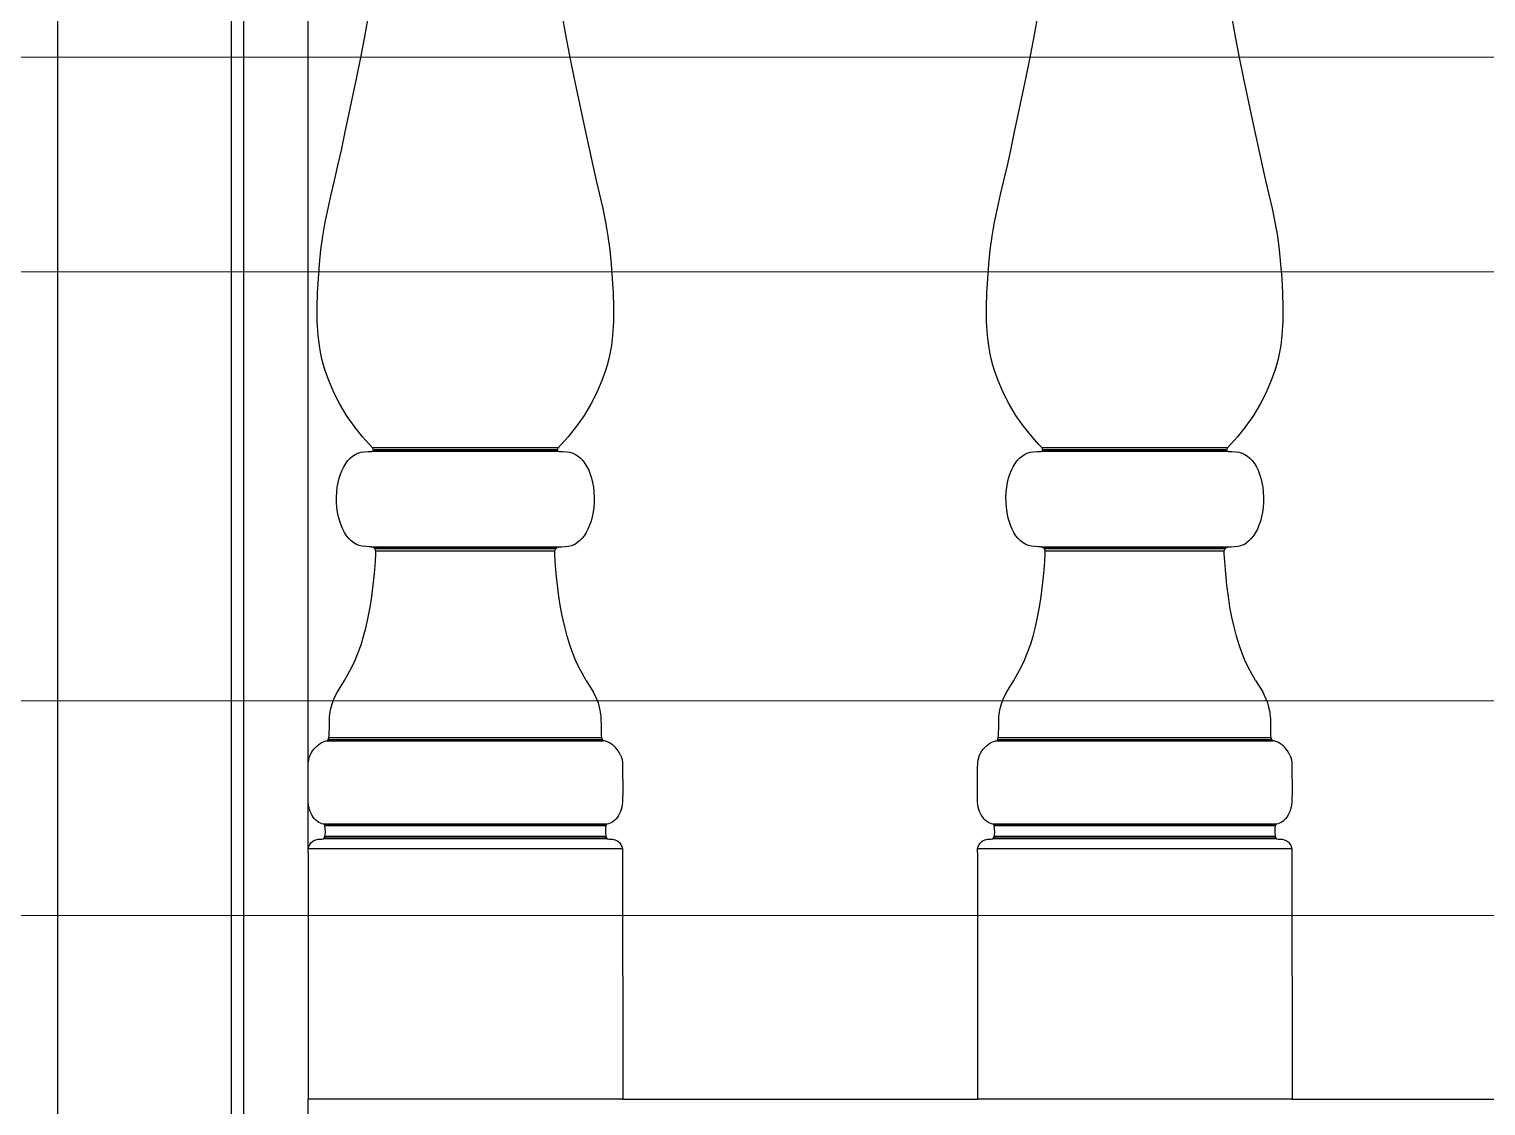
# Model space of a CAD drawing. Header units: inches. Extents: x 37.8 to 126.9, y 5.9 to 51.9.
# Drawn here: x 109.861 to 110.37, y 33.64 to 34.016 of the extents above; entities that cross this region are included whole.
import ezdxf

# ---------------------------------------------------------------- set-up
doc = ezdxf.new("R2010")
doc.units = ezdxf.units.IN
doc.header["$MEASUREMENT"] = 0
doc.layers.add('LAYER1', color=8, linetype='Continuous', lineweight=9)

msp = doc.modelspace()

# ---------------------------------------------------------------- hatches: boundary and pattern name
at = {"layer": 'LAYER1', "true_color": 0xc2b093}
h = msp.add_hatch(dxfattribs=at)
h.set_pattern_fill('ANSI32', color=253, scale=0.6, angle=135)
h.set_pattern_definition([(180, (290.93332, 359.28142), (-1e-17, -0.225), []), (180, (290.85832, 359.35642), (-1e-17, -0.225), [])])
h.paths.add_polyline_path([(106.05653, 37.34228), (106.05653, 37.54228), (106.05653, 37.59228), (106.05653, 37.99228), (106.05653, 38.04228), (106.05653, 38.44228), (106.05653, 38.49228), (106.05653, 38.84228), (107.05653, 38.84228), (107.05653, 38.49228), (107.05653, 38.44228), (107.05653, 38.04228), (107.05653, 37.99228), (107.05653, 37.59228), (107.05653, 37.54228), (107.05653, 37.34228)], flags=16)
h.paths.add_polyline_path([(107.99803, 37.34228), (107.99803, 37.54228), (107.99803, 37.59228), (107.99803, 37.99228), (107.99803, 38.04228), (107.99803, 38.44228), (107.99803, 38.49228), (107.99803, 38.84228), (108.99803, 38.84228), (108.99803, 38.49228), (108.99803, 38.44228), (108.99803, 38.04228), (108.99803, 37.99228), (108.99803, 37.59228), (108.99803, 37.54228), (108.99803, 37.34228)], flags=16)
h.paths.add_polyline_path([(116.59064, 26.14228), (116.59064, 26.94228), (117.19803, 26.94228), (117.19803, 26.14228)])
h.paths.add_polyline_path([(117.39803, 37.34228), (109.19803, 37.34228), (109.19803, 40.69228), (109.19803, 40.99228), (104.09803, 40.99228), (104.09803, 37.34228), (102.15807, 37.34228), (102.15807, 20.54228), (107.51799, 20.54228), (107.51799, 22.74228), (108.71799, 22.74228), (108.71799, 20.54228), (108.91799, 20.54228), (108.91799, 22.74228), (112.11799, 22.74228), (112.11799, 20.54228), (117.39803, 20.54228)])

# ---------------------------------------------------------------- linework, layer by layer
for p, q in [((109.87053, 33.99228), (109.87053, 34.39228)), ((109.93122, 33.99228), (109.93122, 34.39228)), ((109.93553, 33.99228), (109.93553, 34.39228)), ((109.95803, 33.99228), (109.95803, 34.24626)), ((109.97779, 34.01314), (109.97892, 34.01965)), ((110.04713, 34.01965), (110.04827, 34.01314)), ((110.21179, 34.01314), (110.21292, 34.01965)), ((110.28113, 34.01965), (110.28227, 34.01314)), ((109.9765, 34.00648), (109.97779, 34.01314)), ((110.04827, 34.01314), (110.04956, 34.00648)), ((110.2105, 34.00648), (110.21179, 34.01314)), ((110.28227, 34.01314), (110.28356, 34.00648)), ((109.97507, 33.99956), (109.9765, 34.00648)), ((110.04956, 34.00648), (110.05099, 33.99956)), ((110.20907, 33.99956), (110.2105, 34.00648)), ((110.28356, 34.00648), (110.28499, 33.99956)), ((109.97274, 33.98865), (109.97507, 33.99956)), ((110.05099, 33.99956), (110.05332, 33.98865)), ((110.20674, 33.98865), (110.20907, 33.99956)), ((110.28499, 33.99956), (110.28732, 33.98865)), ((109.87053, 33.94228), (109.87053, 33.99228)), ((109.93122, 33.94228), (109.93122, 33.99228)), ((109.93553, 33.94228), (109.93553, 33.99228)), ((109.95803, 33.94228), (109.95803, 33.99228)), ((109.97088, 33.97987), (109.97274, 33.98865)), ((110.05332, 33.98865), (110.05517, 33.97987)), ((110.20488, 33.97987), (110.20674, 33.98865)), ((110.28732, 33.98865), (110.28917, 33.97987)), ((109.96969, 33.97412), (109.97088, 33.97987)), ((110.05517, 33.97987), (110.05637, 33.97412)), ((110.20369, 33.97412), (110.20488, 33.97987)), ((110.28917, 33.97987), (110.29037, 33.97412)), ((109.9685, 33.96869), (109.96969, 33.97412)), ((110.05637, 33.97412), (110.05756, 33.96869)), ((110.2025, 33.96869), (110.20369, 33.97412)), ((110.29037, 33.97412), (110.29156, 33.96869)), ((109.9673, 33.96352), (109.9685, 33.96869)), ((110.05756, 33.96869), (110.05876, 33.96352)), ((110.2013, 33.96352), (110.2025, 33.96869)), ((110.29156, 33.96869), (110.29276, 33.96352)), ((109.96612, 33.95853), (109.9673, 33.96352)), ((110.05876, 33.96352), (110.05994, 33.95853)), ((110.20012, 33.95853), (110.2013, 33.96352)), ((110.29276, 33.96352), (110.29394, 33.95853)), ((109.96501, 33.95367), (109.96612, 33.95853)), ((110.05994, 33.95853), (110.06104, 33.95367)), ((110.19901, 33.95367), (110.20012, 33.95853)), ((110.29394, 33.95853), (110.29504, 33.95367)), ((109.96402, 33.94887), (109.96501, 33.95367)), ((110.06104, 33.95367), (110.06204, 33.94887)), ((110.19802, 33.94887), (110.19901, 33.95367)), ((110.29504, 33.95367), (110.29604, 33.94887)), ((109.96318, 33.94407), (109.96402, 33.94887)), ((110.06204, 33.94887), (110.06288, 33.94407)), ((110.19718, 33.94407), (110.19802, 33.94887)), ((110.29604, 33.94887), (110.29688, 33.94407)), ((109.87053, 33.54228), (109.87053, 33.94228)), ((109.93122, 33.54228), (109.93122, 33.94228)), ((109.93553, 33.54228), (109.93553, 33.94228)), ((109.95805, 33.75774), (109.95803, 33.94228)), ((109.96254, 33.9392), (109.96318, 33.94407)), ((110.06288, 33.94407), (110.06352, 33.9392)), ((110.19654, 33.9392), (110.19718, 33.94407)), ((110.29688, 33.94407), (110.29752, 33.9392)), ((109.96206, 33.93425), (109.96254, 33.9392)), ((110.06352, 33.9392), (110.064, 33.93425)), ((110.19606, 33.93425), (110.19654, 33.9392)), ((110.29752, 33.9392), (110.298, 33.93425)), ((109.96166, 33.92922), (109.96206, 33.93425)), ((110.064, 33.93425), (110.0644, 33.92922)), ((110.19566, 33.92922), (110.19606, 33.93425)), ((110.298, 33.93425), (110.2984, 33.92922)), ((109.96136, 33.92418), (109.96166, 33.92922)), ((110.0644, 33.92922), (110.0647, 33.92418)), ((110.19536, 33.92418), (110.19566, 33.92922)), ((110.2984, 33.92922), (110.2987, 33.92418)), ((109.9612, 33.91915), (109.96136, 33.92418)), ((110.0647, 33.92418), (110.06486, 33.91915)), ((110.1952, 33.91915), (110.19536, 33.92418)), ((110.2987, 33.92418), (110.29886, 33.91915)), ((109.96125, 33.91419), (109.9612, 33.91915)), ((110.06486, 33.91915), (110.06481, 33.91419)), ((110.19525, 33.91419), (110.1952, 33.91915)), ((110.29886, 33.91915), (110.29881, 33.91419)), ((109.96156, 33.90932), (109.96125, 33.91419)), ((110.06481, 33.91419), (110.0645, 33.90932)), ((110.19556, 33.90932), (110.19525, 33.91419)), ((110.29881, 33.91419), (110.2985, 33.90932)), ((109.96199, 33.90576), (109.96156, 33.90932)), ((110.0645, 33.90932), (110.06407, 33.90576)), ((110.19599, 33.90576), (110.19556, 33.90932)), ((110.2985, 33.90932), (110.29807, 33.90576)), ((109.96239, 33.90345), (109.96199, 33.90576)), ((109.96289, 33.90117), (109.96239, 33.90345)), ((109.96347, 33.89895), (109.96289, 33.90117)), ((110.06317, 33.90117), (110.06259, 33.89895)), ((110.06367, 33.90345), (110.06317, 33.90117)), ((110.06407, 33.90576), (110.06367, 33.90345)), ((110.19639, 33.90345), (110.19599, 33.90576)), ((110.19689, 33.90117), (110.19639, 33.90345)), ((110.19747, 33.89895), (110.19689, 33.90117)), ((110.29717, 33.90117), (110.29659, 33.89895)), ((110.29767, 33.90345), (110.29717, 33.90117)), ((110.29807, 33.90576), (110.29767, 33.90345)), ((109.96414, 33.89676), (109.96347, 33.89895)), ((109.96529, 33.89355), (109.96414, 33.89676)), ((110.06192, 33.89676), (110.06077, 33.89355)), ((110.06259, 33.89895), (110.06192, 33.89676)), ((110.19814, 33.89676), (110.19747, 33.89895)), ((110.19929, 33.89355), (110.19814, 33.89676)), ((110.29592, 33.89676), (110.29477, 33.89355)), ((110.29659, 33.89895), (110.29592, 33.89676)), ((109.96708, 33.88937), (109.96529, 33.89355)), ((110.06077, 33.89355), (110.05898, 33.88937)), ((110.20108, 33.88937), (110.19929, 33.89355)), ((110.29477, 33.89355), (110.29298, 33.88937)), ((109.96916, 33.88531), (109.96708, 33.88937)), ((110.05898, 33.88937), (110.0569, 33.88531)), ((110.20316, 33.88531), (110.20108, 33.88937)), ((110.29298, 33.88937), (110.2909, 33.88531)), ((109.97152, 33.88138), (109.96916, 33.88531)), ((109.97418, 33.87758), (109.97152, 33.88138)), ((110.05454, 33.88138), (110.05188, 33.87758)), ((110.0569, 33.88531), (110.05454, 33.88138)), ((110.20552, 33.88138), (110.20316, 33.88531)), ((110.20818, 33.87758), (110.20552, 33.88138)), ((110.28854, 33.88138), (110.28588, 33.87758)), ((110.2909, 33.88531), (110.28854, 33.88138)), ((109.97712, 33.87389), (109.97418, 33.87758)), ((110.05188, 33.87758), (110.04893, 33.87389)), ((110.21112, 33.87389), (110.20818, 33.87758)), ((110.28588, 33.87758), (110.28293, 33.87389)), ((109.97952, 33.87121), (109.97712, 33.87389)), ((109.98062, 33.86997), (109.97952, 33.87121)), ((110.04653, 33.87121), (110.04544, 33.86997)), ((110.04893, 33.87389), (110.04653, 33.87121)), ((110.21352, 33.87121), (110.21112, 33.87389)), ((110.21462, 33.86997), (110.21352, 33.87121)), ((110.28053, 33.87121), (110.27944, 33.86997)), ((110.28293, 33.87389), (110.28053, 33.87121)), ((109.97121, 33.86455), (109.97195, 33.86554)), ((109.97195, 33.86554), (109.97276, 33.86641)), ((109.97276, 33.86641), (109.97362, 33.86714)), ((109.97362, 33.86714), (109.97453, 33.86773)), ((109.97453, 33.86773), (109.97548, 33.86818)), ((109.97548, 33.86818), (109.97647, 33.86847)), ((109.97647, 33.86847), (109.97759, 33.86864)), ((109.97759, 33.86864), (109.97906, 33.86871)), ((109.97906, 33.86871), (109.98032, 33.86875)), ((109.98032, 33.86875), (109.98081, 33.86896)), ((110.04574, 33.86875), (109.98032, 33.86875)), ((110.04544, 33.86997), (109.98062, 33.86997)), ((109.98091, 33.86937), (109.98062, 33.86997)), ((109.98081, 33.86896), (109.98091, 33.86937)), ((110.04525, 33.86896), (109.98081, 33.86896)), ((110.04515, 33.86937), (109.98091, 33.86937)), ((110.04544, 33.86997), (110.04515, 33.86937)), ((110.04515, 33.86937), (110.04525, 33.86896)), ((110.04525, 33.86896), (110.04574, 33.86875)), ((110.04574, 33.86875), (110.047, 33.86871)), ((110.047, 33.86871), (110.04847, 33.86864)), ((110.04847, 33.86864), (110.04959, 33.86847)), ((110.04959, 33.86847), (110.05058, 33.86818)), ((110.05058, 33.86818), (110.05153, 33.86773)), ((110.05153, 33.86773), (110.05244, 33.86714)), ((110.05244, 33.86714), (110.0533, 33.86641)), ((110.0533, 33.86641), (110.05411, 33.86554)), ((110.05411, 33.86554), (110.05485, 33.86455)), ((110.20521, 33.86455), (110.20595, 33.86554)), ((110.20595, 33.86554), (110.20676, 33.86641)), ((110.20676, 33.86641), (110.20762, 33.86714)), ((110.20762, 33.86714), (110.20853, 33.86773)), ((110.20853, 33.86773), (110.20948, 33.86818)), ((110.20948, 33.86818), (110.21047, 33.86847)), ((110.21047, 33.86847), (110.21159, 33.86864)), ((110.21159, 33.86864), (110.21306, 33.86871)), ((110.21306, 33.86871), (110.21432, 33.86875)), ((110.21432, 33.86875), (110.21481, 33.86896)), ((110.27974, 33.86875), (110.21432, 33.86875)), ((110.27944, 33.86997), (110.21462, 33.86997)), ((110.21491, 33.86937), (110.21462, 33.86997)), ((110.21481, 33.86896), (110.21491, 33.86937)), ((110.27925, 33.86896), (110.21481, 33.86896)), ((110.27915, 33.86937), (110.21491, 33.86937)), ((110.27944, 33.86997), (110.27915, 33.86937)), ((110.27915, 33.86937), (110.27925, 33.86896)), ((110.27925, 33.86896), (110.27974, 33.86875)), ((110.27974, 33.86875), (110.281, 33.86871)), ((110.281, 33.86871), (110.28247, 33.86864)), ((110.28247, 33.86864), (110.28359, 33.86847)), ((110.28359, 33.86847), (110.28458, 33.86818)), ((110.28458, 33.86818), (110.28553, 33.86773)), ((110.28553, 33.86773), (110.28644, 33.86714)), ((110.28644, 33.86714), (110.2873, 33.86641)), ((110.2873, 33.86641), (110.28811, 33.86554)), ((110.28811, 33.86554), (110.28885, 33.86455)), ((109.96892, 33.85941), (109.96937, 33.86086)), ((109.96937, 33.86086), (109.96991, 33.8622)), ((109.96991, 33.8622), (109.97052, 33.86343)), ((109.97052, 33.86343), (109.97121, 33.86455)), ((110.05485, 33.86455), (110.05554, 33.86343)), ((110.05554, 33.86343), (110.05615, 33.8622)), ((110.05615, 33.8622), (110.05669, 33.86086)), ((110.05669, 33.86086), (110.05714, 33.85941)), ((110.20292, 33.85941), (110.20337, 33.86086)), ((110.20337, 33.86086), (110.20391, 33.8622)), ((110.20391, 33.8622), (110.20452, 33.86343)), ((110.20452, 33.86343), (110.20521, 33.86455)), ((110.28885, 33.86455), (110.28954, 33.86343)), ((110.28954, 33.86343), (110.29015, 33.8622)), ((110.29015, 33.8622), (110.29069, 33.86086)), ((110.29069, 33.86086), (110.29114, 33.85941)), ((109.96809, 33.85452), (109.96827, 33.85624)), ((109.96827, 33.85624), (109.96855, 33.85787)), ((109.96855, 33.85787), (109.96892, 33.85941)), ((110.05714, 33.85941), (110.05751, 33.85787)), ((110.05751, 33.85787), (110.05779, 33.85624)), ((110.05779, 33.85624), (110.05797, 33.85452)), ((110.20209, 33.85452), (110.20227, 33.85624)), ((110.20227, 33.85624), (110.20255, 33.85787)), ((110.20255, 33.85787), (110.20292, 33.85941)), ((110.29114, 33.85941), (110.29151, 33.85787)), ((110.29151, 33.85787), (110.29179, 33.85624)), ((110.29179, 33.85624), (110.29197, 33.85452)), ((109.968, 33.85274), (109.96809, 33.85452)), ((109.96803, 33.85097), (109.968, 33.85274)), ((109.96815, 33.8492), (109.96803, 33.85097)), ((110.05803, 33.85097), (110.05791, 33.8492)), ((110.05797, 33.85452), (110.05805, 33.85274)), ((110.05805, 33.85274), (110.05803, 33.85097)), ((110.202, 33.85274), (110.20209, 33.85452)), ((110.20203, 33.85097), (110.202, 33.85274)), ((110.20215, 33.8492), (110.20203, 33.85097)), ((110.29203, 33.85097), (110.29191, 33.8492)), ((110.29197, 33.85452), (110.29205, 33.85274)), ((110.29205, 33.85274), (110.29203, 33.85097)), ((109.96838, 33.8475), (109.96815, 33.8492)), ((109.9687, 33.84589), (109.96838, 33.8475)), ((109.9691, 33.84436), (109.9687, 33.84589)), ((110.05736, 33.84589), (110.05695, 33.84436)), ((110.05768, 33.8475), (110.05736, 33.84589)), ((110.05791, 33.8492), (110.05768, 33.8475)), ((110.20238, 33.8475), (110.20215, 33.8492)), ((110.2027, 33.84589), (110.20238, 33.8475)), ((110.2031, 33.84436), (110.2027, 33.84589)), ((110.29136, 33.84589), (110.29095, 33.84436)), ((110.29168, 33.8475), (110.29136, 33.84589)), ((110.29191, 33.8492), (110.29168, 33.8475)), ((109.9696, 33.84293), (109.9691, 33.84436)), ((109.97017, 33.84161), (109.9696, 33.84293)), ((109.97081, 33.8404), (109.97017, 33.84161)), ((109.97152, 33.8393), (109.97081, 33.8404)), ((110.05525, 33.8404), (110.05454, 33.8393)), ((110.05589, 33.84161), (110.05525, 33.8404)), ((110.05646, 33.84293), (110.05589, 33.84161)), ((110.05695, 33.84436), (110.05646, 33.84293)), ((110.2036, 33.84293), (110.2031, 33.84436)), ((110.20417, 33.84161), (110.2036, 33.84293)), ((110.20481, 33.8404), (110.20417, 33.84161)), ((110.20552, 33.8393), (110.20481, 33.8404)), ((110.28925, 33.8404), (110.28854, 33.8393)), ((110.28989, 33.84161), (110.28925, 33.8404)), ((110.29046, 33.84293), (110.28989, 33.84161)), ((110.29095, 33.84436), (110.29046, 33.84293)), ((109.97229, 33.83833), (109.97152, 33.8393)), ((109.97313, 33.83749), (109.97229, 33.83833)), ((109.97401, 33.83679), (109.97313, 33.83749)), ((109.97493, 33.83624), (109.97401, 33.83679)), ((109.9759, 33.83585), (109.97493, 33.83624)), ((109.97691, 33.83561), (109.9759, 33.83585)), ((109.97818, 33.83548), (109.97691, 33.83561)), ((109.97937, 33.83543), (109.97818, 33.83548)), ((109.98024, 33.83541), (109.97937, 33.83543)), ((109.98094, 33.83518), (109.98024, 33.83541)), ((109.98024, 33.83541), (110.04582, 33.83541)), ((109.98143, 33.8347), (109.98094, 33.83518)), ((109.98094, 33.83518), (110.04511, 33.83518)), ((110.04463, 33.8347), (109.98143, 33.8347)), ((109.9817, 33.83397), (109.98143, 33.8347)), ((110.04435, 33.83397), (110.04463, 33.8347)), ((110.04463, 33.8347), (110.04511, 33.83518)), ((110.04511, 33.83518), (110.04582, 33.83541)), ((110.04582, 33.83541), (110.04669, 33.83543)), ((110.04669, 33.83543), (110.04788, 33.83548)), ((110.04788, 33.83548), (110.04914, 33.83561)), ((110.04914, 33.83561), (110.05016, 33.83585)), ((110.05016, 33.83585), (110.05112, 33.83624)), ((110.05112, 33.83624), (110.05205, 33.83679)), ((110.05293, 33.83749), (110.05205, 33.83679)), ((110.05376, 33.83833), (110.05293, 33.83749)), ((110.05454, 33.8393), (110.05376, 33.83833)), ((110.20629, 33.83833), (110.20552, 33.8393)), ((110.20713, 33.83749), (110.20629, 33.83833)), ((110.20801, 33.83679), (110.20713, 33.83749)), ((110.20893, 33.83624), (110.20801, 33.83679)), ((110.2099, 33.83585), (110.20893, 33.83624)), ((110.21091, 33.83561), (110.2099, 33.83585)), ((110.21218, 33.83548), (110.21091, 33.83561)), ((110.21337, 33.83543), (110.21218, 33.83548)), ((110.21424, 33.83541), (110.21337, 33.83543)), ((110.21494, 33.83518), (110.21424, 33.83541)), ((110.21424, 33.83541), (110.27982, 33.83541)), ((110.21543, 33.8347), (110.21494, 33.83518)), ((110.21494, 33.83518), (110.27911, 33.83518)), ((110.27863, 33.8347), (110.21543, 33.8347)), ((110.2157, 33.83397), (110.21543, 33.8347)), ((110.27835, 33.83397), (110.27863, 33.8347)), ((110.27863, 33.8347), (110.27911, 33.83518)), ((110.27911, 33.83518), (110.27982, 33.83541)), ((110.27982, 33.83541), (110.28069, 33.83543)), ((110.28069, 33.83543), (110.28188, 33.83548)), ((110.28188, 33.83548), (110.28314, 33.83561)), ((110.28314, 33.83561), (110.28416, 33.83585)), ((110.28416, 33.83585), (110.28512, 33.83624)), ((110.28512, 33.83624), (110.28605, 33.83679)), ((110.28693, 33.83749), (110.28605, 33.83679)), ((110.28776, 33.83833), (110.28693, 33.83749)), ((110.28854, 33.8393), (110.28776, 33.83833)), ((109.98124, 33.82604), (109.98158, 33.83027)), ((109.98158, 33.83027), (109.98176, 33.833)), ((109.9817, 33.83397), (110.04435, 33.83397)), ((109.98176, 33.833), (109.9817, 33.83397)), ((110.0443, 33.833), (110.04435, 33.83397)), ((110.04447, 33.83027), (110.0443, 33.833)), ((110.04482, 33.82604), (110.04447, 33.83027)), ((110.21524, 33.82604), (110.21558, 33.83027)), ((110.21558, 33.83027), (110.21576, 33.833)), ((110.2157, 33.83397), (110.27835, 33.83397)), ((110.21576, 33.833), (110.2157, 33.83397)), ((110.2783, 33.833), (110.27835, 33.83397)), ((110.27847, 33.83027), (110.2783, 33.833)), ((110.27882, 33.82604), (110.27847, 33.83027)), ((109.98082, 33.82197), (109.98124, 33.82604)), ((110.04524, 33.82197), (110.04482, 33.82604)), ((110.21482, 33.82197), (110.21524, 33.82604)), ((110.27924, 33.82197), (110.27882, 33.82604)), ((109.98031, 33.81807), (109.98082, 33.82197)), ((110.04575, 33.81807), (110.04524, 33.82197)), ((110.21431, 33.81807), (110.21482, 33.82197)), ((110.27975, 33.81807), (110.27924, 33.82197)), ((109.97905, 33.81078), (109.97972, 33.81434)), ((109.97972, 33.81434), (109.98031, 33.81807)), ((110.04633, 33.81434), (110.04575, 33.81807)), ((110.047, 33.81078), (110.04633, 33.81434)), ((110.21305, 33.81078), (110.21372, 33.81434)), ((110.21372, 33.81434), (110.21431, 33.81807)), ((110.28033, 33.81434), (110.27975, 33.81807)), ((110.281, 33.81078), (110.28033, 33.81434)), ((109.9783, 33.80739), (109.97905, 33.81078)), ((110.04775, 33.80739), (110.047, 33.81078)), ((110.2123, 33.80739), (110.21305, 33.81078)), ((110.28175, 33.80739), (110.281, 33.81078)), ((109.97656, 33.80119), (109.97747, 33.80418)), ((109.97747, 33.80418), (109.9783, 33.80739)), ((110.04859, 33.80418), (110.04775, 33.80739)), ((110.0495, 33.80119), (110.04859, 33.80418)), ((110.21056, 33.80119), (110.21147, 33.80418)), ((110.21147, 33.80418), (110.2123, 33.80739)), ((110.28259, 33.80418), (110.28175, 33.80739)), ((110.2835, 33.80119), (110.28259, 33.80418)), ((109.97556, 33.79842), (109.97656, 33.80119)), ((110.0505, 33.79842), (110.0495, 33.80119)), ((110.20956, 33.79842), (110.21056, 33.80119)), ((110.2845, 33.79842), (110.2835, 33.80119)), ((109.97333, 33.79338), (109.97449, 33.79583)), ((109.97449, 33.79583), (109.97556, 33.79842)), ((110.05157, 33.79583), (110.0505, 33.79842)), ((110.05273, 33.79338), (110.05157, 33.79583)), ((110.20733, 33.79338), (110.20849, 33.79583)), ((110.20849, 33.79583), (110.20956, 33.79842)), ((110.28557, 33.79583), (110.2845, 33.79842)), ((110.28673, 33.79338), (110.28557, 33.79583)), ((109.97076, 33.78871), (109.97209, 33.79102)), ((109.97209, 33.79102), (109.97333, 33.79338)), ((110.05397, 33.79102), (110.05273, 33.79338)), ((110.0553, 33.78871), (110.05397, 33.79102)), ((110.20476, 33.78871), (110.20609, 33.79102)), ((110.20609, 33.79102), (110.20733, 33.79338)), ((110.28797, 33.79102), (110.28673, 33.79338)), ((110.2893, 33.78871), (110.28797, 33.79102)), ((109.96763, 33.78347), (109.9683, 33.7847)), ((109.9683, 33.7847), (109.97076, 33.78871)), ((110.0553, 33.78871), (110.05776, 33.7847)), ((110.05843, 33.78347), (110.05776, 33.7847)), ((110.20163, 33.78347), (110.2023, 33.7847)), ((110.2023, 33.7847), (110.20476, 33.78871)), ((110.2893, 33.78871), (110.29176, 33.7847)), ((110.29243, 33.78347), (110.29176, 33.7847)), ((109.96587, 33.77833), (109.96611, 33.77941)), ((109.96611, 33.77941), (109.96653, 33.78082)), ((109.96653, 33.78082), (109.96703, 33.78217)), ((109.96703, 33.78217), (109.96763, 33.78347)), ((110.05902, 33.78217), (110.05843, 33.78347)), ((110.05953, 33.78082), (110.05902, 33.78217)), ((110.05995, 33.77941), (110.05953, 33.78082)), ((110.06019, 33.77833), (110.05995, 33.77941)), ((110.19987, 33.77833), (110.20011, 33.77941)), ((110.20011, 33.77941), (110.20053, 33.78082)), ((110.20053, 33.78082), (110.20103, 33.78217)), ((110.20103, 33.78217), (110.20163, 33.78347)), ((110.29302, 33.78217), (110.29243, 33.78347)), ((110.29353, 33.78082), (110.29302, 33.78217)), ((110.29395, 33.77941), (110.29353, 33.78082)), ((110.29419, 33.77833), (110.29395, 33.77941)), ((109.96548, 33.77295), (109.96551, 33.77534)), ((109.96551, 33.77534), (109.96556, 33.7761)), ((109.96556, 33.7761), (109.96563, 33.77685)), ((109.96563, 33.77685), (109.96574, 33.77759)), ((109.96574, 33.77759), (109.96587, 33.77833)), ((110.06032, 33.77759), (110.06019, 33.77833)), ((110.06043, 33.77685), (110.06032, 33.77759)), ((110.0605, 33.7761), (110.06043, 33.77685)), ((110.06055, 33.77534), (110.0605, 33.7761)), ((110.06058, 33.77295), (110.06055, 33.77534)), ((110.19948, 33.77295), (110.19951, 33.77534)), ((110.19951, 33.77534), (110.19956, 33.7761)), ((110.19956, 33.7761), (110.19963, 33.77685)), ((110.19963, 33.77685), (110.19974, 33.77759)), ((110.19974, 33.77759), (110.19987, 33.77833)), ((110.29432, 33.77759), (110.29419, 33.77833)), ((110.29443, 33.77685), (110.29432, 33.77759)), ((110.2945, 33.7761), (110.29443, 33.77685)), ((110.29455, 33.77534), (110.2945, 33.7761)), ((110.29458, 33.77295), (110.29455, 33.77534)), ((109.96512, 33.76797), (109.96531, 33.76861)), ((109.96531, 33.76861), (109.96543, 33.76959)), ((110.06074, 33.76861), (109.96531, 33.76861)), ((109.96543, 33.76959), (109.96548, 33.77295)), ((110.06062, 33.76959), (110.06058, 33.77295)), ((110.06074, 33.76861), (110.06062, 33.76959)), ((110.06094, 33.76797), (110.06074, 33.76861)), ((110.19912, 33.76797), (110.19931, 33.76861)), ((110.19931, 33.76861), (110.19943, 33.76959)), ((110.29474, 33.76861), (110.19931, 33.76861)), ((110.19943, 33.76959), (110.19948, 33.77295)), ((110.29462, 33.76959), (110.29458, 33.77295)), ((110.29474, 33.76861), (110.29462, 33.76959)), ((110.29494, 33.76797), (110.29474, 33.76861)), ((109.95878, 33.76259), (109.95914, 33.76334)), ((109.95914, 33.76334), (109.95958, 33.76404)), ((109.95958, 33.76404), (109.96006, 33.7647)), ((109.96006, 33.7647), (109.9606, 33.7653)), ((109.9606, 33.7653), (109.96117, 33.76584)), ((109.96117, 33.76584), (109.96178, 33.76633)), ((109.96178, 33.76633), (109.96241, 33.76674)), ((109.96241, 33.76674), (109.96306, 33.76709)), ((109.96306, 33.76709), (109.96371, 33.76736)), ((109.96371, 33.76736), (109.96437, 33.76755)), ((109.96437, 33.76755), (109.96485, 33.76765)), ((109.96485, 33.76765), (109.96512, 33.76797)), ((109.96485, 33.76765), (110.0612, 33.76765)), ((110.06094, 33.76797), (109.96512, 33.76797)), ((110.0612, 33.76765), (110.06094, 33.76797)), ((110.06169, 33.76755), (110.0612, 33.76765)), ((110.06234, 33.76736), (110.06169, 33.76755)), ((110.063, 33.76709), (110.06234, 33.76736)), ((110.06365, 33.76674), (110.063, 33.76709)), ((110.06428, 33.76633), (110.06365, 33.76674)), ((110.06488, 33.76584), (110.06428, 33.76633)), ((110.06546, 33.7653), (110.06488, 33.76584)), ((110.06599, 33.7647), (110.06546, 33.7653)), ((110.06648, 33.76404), (110.06599, 33.7647)), ((110.06691, 33.76334), (110.06648, 33.76404)), ((110.06728, 33.76259), (110.06691, 33.76334)), ((110.19278, 33.76259), (110.19314, 33.76334)), ((110.19314, 33.76334), (110.19358, 33.76404)), ((110.19358, 33.76404), (110.19406, 33.7647)), ((110.19406, 33.7647), (110.1946, 33.7653)), ((110.1946, 33.7653), (110.19517, 33.76584)), ((110.19517, 33.76584), (110.19578, 33.76633)), ((110.19578, 33.76633), (110.19641, 33.76674)), ((110.19641, 33.76674), (110.19706, 33.76709)), ((110.19706, 33.76709), (110.19771, 33.76736)), ((110.19771, 33.76736), (110.19837, 33.76755)), ((110.19837, 33.76755), (110.19885, 33.76765)), ((110.19885, 33.76765), (110.19912, 33.76797)), ((110.19885, 33.76765), (110.2952, 33.76765)), ((110.29494, 33.76797), (110.19912, 33.76797)), ((110.2952, 33.76765), (110.29494, 33.76797)), ((110.29569, 33.76755), (110.2952, 33.76765)), ((110.29634, 33.76736), (110.29569, 33.76755)), ((110.297, 33.76709), (110.29634, 33.76736)), ((110.29765, 33.76674), (110.297, 33.76709)), ((110.29828, 33.76633), (110.29765, 33.76674)), ((110.29888, 33.76584), (110.29828, 33.76633)), ((110.29946, 33.7653), (110.29888, 33.76584)), ((110.29999, 33.7647), (110.29946, 33.7653)), ((110.30048, 33.76404), (110.29999, 33.7647)), ((110.30091, 33.76334), (110.30048, 33.76404)), ((110.30128, 33.76259), (110.30091, 33.76334)), ((109.95805, 33.75774), (109.95813, 33.76009)), ((109.95813, 33.76009), (109.95826, 33.76099)), ((109.95826, 33.76099), (109.95848, 33.76181)), ((109.95848, 33.76181), (109.95878, 33.76259)), ((110.06728, 33.76259), (110.06758, 33.76181)), ((110.06758, 33.76181), (110.0678, 33.76099)), ((110.0678, 33.76099), (110.06793, 33.76009)), ((110.06793, 33.76009), (110.068, 33.75774)), ((110.19205, 33.75774), (110.19213, 33.76009)), ((110.19213, 33.76009), (110.19226, 33.76099)), ((110.19226, 33.76099), (110.19248, 33.76181)), ((110.19248, 33.76181), (110.19278, 33.76259)), ((110.30128, 33.76259), (110.30158, 33.76181)), ((110.30158, 33.76181), (110.3018, 33.76099)), ((110.3018, 33.76099), (110.30193, 33.76009)), ((110.30193, 33.76009), (110.302, 33.75774)), ((109.95803, 33.75068), (109.95805, 33.75774)), ((110.068, 33.75774), (110.06803, 33.75068)), ((110.19203, 33.75068), (110.19205, 33.75774)), ((110.302, 33.75774), (110.30203, 33.75068)), ((109.95809, 33.74614), (109.95803, 33.75068)), ((109.95807, 33.72854), (109.95803, 33.75068)), ((110.06803, 33.75068), (110.06797, 33.74614)), ((110.19209, 33.74614), (110.19203, 33.75068)), ((110.30203, 33.75068), (110.30197, 33.74614)), ((109.95818, 33.74521), (109.95809, 33.74614)), ((109.95833, 33.74439), (109.95818, 33.74521)), ((109.95853, 33.7436), (109.95833, 33.74439)), ((109.95879, 33.74286), (109.95853, 33.7436)), ((110.06752, 33.7436), (110.06726, 33.74286)), ((110.06773, 33.74439), (110.06752, 33.7436)), ((110.06788, 33.74521), (110.06773, 33.74439)), ((110.06797, 33.74614), (110.06788, 33.74521)), ((110.19218, 33.74521), (110.19209, 33.74614)), ((110.19233, 33.74439), (110.19218, 33.74521)), ((110.19253, 33.7436), (110.19233, 33.74439)), ((110.19279, 33.74286), (110.19253, 33.7436)), ((110.30152, 33.7436), (110.30126, 33.74286)), ((110.30173, 33.74439), (110.30152, 33.7436)), ((110.30188, 33.74521), (110.30173, 33.74439)), ((110.30197, 33.74614), (110.30188, 33.74521)), ((109.95911, 33.74215), (109.95879, 33.74286)), ((109.95946, 33.74149), (109.95911, 33.74215)), ((109.95987, 33.74089), (109.95946, 33.74149)), ((109.96031, 33.74034), (109.95987, 33.74089)), ((109.96079, 33.73985), (109.96031, 33.74034)), ((109.9613, 33.73943), (109.96079, 33.73985)), ((109.96185, 33.73908), (109.9613, 33.73943)), ((109.96242, 33.7388), (109.96185, 33.73908)), ((109.96301, 33.73861), (109.96242, 33.7388)), ((109.96347, 33.73851), (109.96301, 33.73861)), ((110.06259, 33.73851), (109.96347, 33.73851)), ((109.96373, 33.73829), (109.96347, 33.73851)), ((110.06233, 33.73829), (109.96373, 33.73829)), ((109.96392, 33.73783), (109.96373, 33.73829)), ((109.96405, 33.73711), (109.96392, 33.73783)), ((110.06214, 33.73783), (109.96392, 33.73783)), ((110.06214, 33.73783), (110.06201, 33.73711)), ((110.06233, 33.73829), (110.06214, 33.73783)), ((110.06259, 33.73851), (110.06233, 33.73829)), ((110.06305, 33.73861), (110.06259, 33.73851)), ((110.06364, 33.7388), (110.06305, 33.73861)), ((110.06421, 33.73908), (110.06364, 33.7388)), ((110.06475, 33.73943), (110.06421, 33.73908)), ((110.06527, 33.73985), (110.06475, 33.73943)), ((110.06575, 33.74034), (110.06527, 33.73985)), ((110.06619, 33.74089), (110.06575, 33.74034)), ((110.06659, 33.74149), (110.06619, 33.74089)), ((110.06695, 33.74215), (110.06659, 33.74149)), ((110.06726, 33.74286), (110.06695, 33.74215)), ((110.19311, 33.74215), (110.19279, 33.74286)), ((110.19346, 33.74149), (110.19311, 33.74215)), ((110.19387, 33.74089), (110.19346, 33.74149)), ((110.19431, 33.74034), (110.19387, 33.74089)), ((110.19479, 33.73985), (110.19431, 33.74034)), ((110.1953, 33.73943), (110.19479, 33.73985)), ((110.19585, 33.73908), (110.1953, 33.73943)), ((110.19642, 33.7388), (110.19585, 33.73908)), ((110.19701, 33.73861), (110.19642, 33.7388)), ((110.19747, 33.73851), (110.19701, 33.73861)), ((110.29659, 33.73851), (110.19747, 33.73851)), ((110.19773, 33.73829), (110.19747, 33.73851)), ((110.29633, 33.73829), (110.19773, 33.73829)), ((110.19792, 33.73783), (110.19773, 33.73829)), ((110.19805, 33.73711), (110.19792, 33.73783)), ((110.29614, 33.73783), (110.19792, 33.73783)), ((110.29614, 33.73783), (110.29601, 33.73711)), ((110.29633, 33.73829), (110.29614, 33.73783)), ((110.29659, 33.73851), (110.29633, 33.73829)), ((110.29705, 33.73861), (110.29659, 33.73851)), ((110.29764, 33.7388), (110.29705, 33.73861)), ((110.29821, 33.73908), (110.29764, 33.7388)), ((110.29875, 33.73943), (110.29821, 33.73908)), ((110.29927, 33.73985), (110.29875, 33.73943)), ((110.29975, 33.74034), (110.29927, 33.73985)), ((110.30019, 33.74089), (110.29975, 33.74034)), ((110.30059, 33.74149), (110.30019, 33.74089)), ((110.30095, 33.74215), (110.30059, 33.74149)), ((110.30126, 33.74286), (110.30095, 33.74215)), ((109.96007, 33.73271), (109.96041, 33.73288)), ((109.96041, 33.73288), (109.96076, 33.73301)), ((109.96076, 33.73301), (109.96114, 33.73311)), ((109.96114, 33.73311), (109.96154, 33.73316)), ((109.96154, 33.73316), (109.96218, 33.73319)), ((109.96218, 33.73319), (109.96284, 33.7332)), ((109.96284, 33.7332), (109.96332, 33.73328)), ((109.96332, 33.73328), (109.96369, 33.73361)), ((110.06274, 33.73328), (109.96332, 33.73328)), ((109.96369, 33.73361), (109.96394, 33.7342)), ((110.06237, 33.73361), (109.96369, 33.73361)), ((109.96394, 33.7342), (109.9641, 33.73558)), ((110.06212, 33.7342), (109.96394, 33.7342)), ((109.9641, 33.73558), (109.96405, 33.73711)), ((110.06201, 33.73711), (110.06196, 33.73558)), ((110.06196, 33.73558), (110.06212, 33.7342)), ((110.06212, 33.7342), (110.06237, 33.73361)), ((110.06237, 33.73361), (110.06274, 33.73328)), ((110.06274, 33.73328), (110.06322, 33.7332)), ((110.06322, 33.7332), (110.06388, 33.73319)), ((110.06388, 33.73319), (110.06452, 33.73316)), ((110.06452, 33.73316), (110.06492, 33.73311)), ((110.06492, 33.73311), (110.06529, 33.73301)), ((110.06529, 33.73301), (110.06565, 33.73288)), ((110.06565, 33.73288), (110.06599, 33.73271)), ((110.19407, 33.73271), (110.19441, 33.73288)), ((110.19441, 33.73288), (110.19476, 33.73301)), ((110.19476, 33.73301), (110.19514, 33.73311)), ((110.19514, 33.73311), (110.19554, 33.73316)), ((110.19554, 33.73316), (110.19618, 33.73319)), ((110.19618, 33.73319), (110.19684, 33.7332)), ((110.19684, 33.7332), (110.19732, 33.73328)), ((110.19732, 33.73328), (110.19769, 33.73361)), ((110.29674, 33.73328), (110.19732, 33.73328)), ((110.19769, 33.73361), (110.19794, 33.7342)), ((110.29637, 33.73361), (110.19769, 33.73361)), ((110.19794, 33.7342), (110.1981, 33.73558)), ((110.29612, 33.7342), (110.19794, 33.7342)), ((110.1981, 33.73558), (110.19805, 33.73711)), ((110.29601, 33.73711), (110.29596, 33.73558)), ((110.29596, 33.73558), (110.29612, 33.7342)), ((110.29612, 33.7342), (110.29637, 33.73361)), ((110.29637, 33.73361), (110.29674, 33.73328)), ((110.29674, 33.73328), (110.29722, 33.7332)), ((110.29722, 33.7332), (110.29788, 33.73319)), ((110.29788, 33.73319), (110.29852, 33.73316)), ((110.29852, 33.73316), (110.29892, 33.73311)), ((110.29892, 33.73311), (110.29929, 33.73301)), ((110.29929, 33.73301), (110.29965, 33.73288)), ((110.29965, 33.73288), (110.29999, 33.73271)), ((109.95807, 33.72854), (109.95803, 33.64228)), ((109.95807, 33.72854), (109.95812, 33.72989)), ((109.95812, 33.72989), (109.95822, 33.73029)), ((110.06793, 33.72989), (109.95812, 33.72989)), ((109.95822, 33.73029), (109.95834, 33.73068)), ((109.95834, 33.73068), (109.95851, 33.73104)), ((109.95851, 33.73104), (109.9587, 33.73139)), ((109.9587, 33.73139), (109.95892, 33.73171)), ((109.95892, 33.73171), (109.95917, 33.732)), ((109.95917, 33.732), (109.95945, 33.73227)), ((109.95945, 33.73227), (109.95975, 33.7325)), ((109.95975, 33.7325), (109.96007, 33.73271)), ((110.06599, 33.73271), (110.06631, 33.7325)), ((110.06631, 33.7325), (110.06661, 33.73227)), ((110.06661, 33.73227), (110.06689, 33.732)), ((110.06689, 33.732), (110.06714, 33.73171)), ((110.06714, 33.73171), (110.06736, 33.73139)), ((110.06736, 33.73139), (110.06755, 33.73104)), ((110.06755, 33.73104), (110.06771, 33.73068)), ((110.06771, 33.73068), (110.06784, 33.73029)), ((110.06784, 33.73029), (110.06793, 33.72989)), ((110.06793, 33.72989), (110.06799, 33.72854)), ((110.06799, 33.72854), (110.06803, 33.64228)), ((110.19207, 33.72854), (110.19203, 33.64228)), ((110.19207, 33.72854), (110.19212, 33.72989)), ((110.19212, 33.72989), (110.19222, 33.73029)), ((110.30193, 33.72989), (110.19212, 33.72989)), ((110.19222, 33.73029), (110.19234, 33.73068)), ((110.19234, 33.73068), (110.19251, 33.73104)), ((110.19251, 33.73104), (110.1927, 33.73139)), ((110.1927, 33.73139), (110.19292, 33.73171)), ((110.19292, 33.73171), (110.19317, 33.732)), ((110.19317, 33.732), (110.19345, 33.73227)), ((110.19345, 33.73227), (110.19375, 33.7325)), ((110.19375, 33.7325), (110.19407, 33.73271)), ((110.29999, 33.73271), (110.30031, 33.7325)), ((110.30031, 33.7325), (110.30061, 33.73227)), ((110.30061, 33.73227), (110.30089, 33.732)), ((110.30089, 33.732), (110.30114, 33.73171)), ((110.30114, 33.73171), (110.30136, 33.73139)), ((110.30136, 33.73139), (110.30155, 33.73104)), ((110.30155, 33.73104), (110.30171, 33.73068)), ((110.30171, 33.73068), (110.30184, 33.73029)), ((110.30184, 33.73029), (110.30193, 33.72989)), ((110.30193, 33.72989), (110.30199, 33.72854)), ((110.30199, 33.72854), (110.30203, 33.64228)), ((110.06803, 33.64228), (109.95803, 33.64228)), ((109.95803, 33.54228), (109.95803, 33.64228)), ((110.06803, 33.64228), (110.19203, 33.64228)), ((110.30203, 33.64228), (110.19203, 33.64228)), ((110.30203, 33.64228), (110.42603, 33.64228))]:
    msp.add_line(p, q)

doc.saveas('drawing.dxf')
